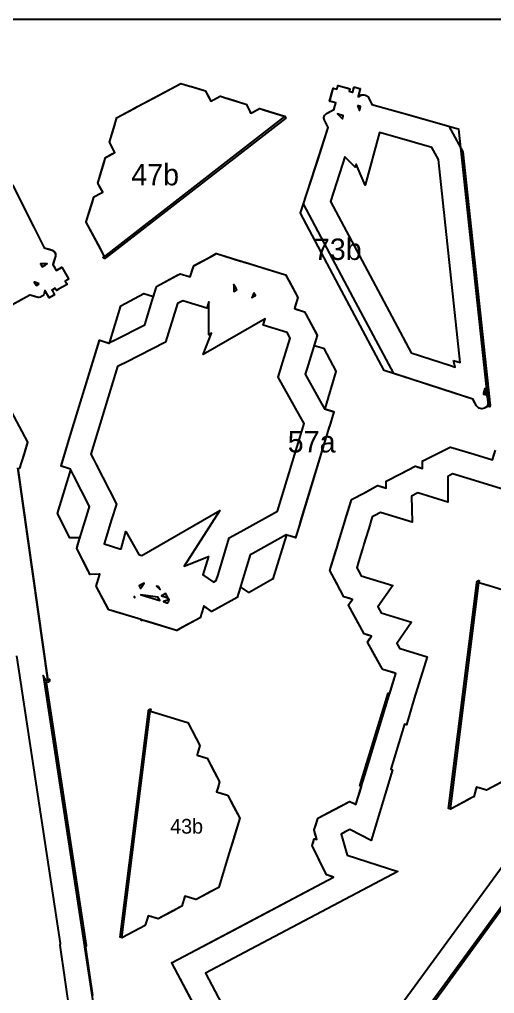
# Model space of a CAD drawing. Header units: millimetres. Extents: x 0 to 500, y 0 to 700.
# Drawn here: x 208.3 to 341.4, y 427.4 to 700 of the extents above; entities that cross this region are included whole.
import ezdxf
from ezdxf.enums import TextEntityAlignment as Align

# ---------------------------------------------------------------- set-up
doc = ezdxf.new("R2010")
doc.units = ezdxf.units.MM
for name, color, linetype in [('CORTE', 1, 'Continuous'), ('GRABADO', 5, 'Continuous'), ('HOJA', 8, 'Continuous')]:
    doc.layers.add(name, color=color, linetype=linetype)

msp = doc.modelspace()

# ---------------------------------------------------------------- linework, layer by layer
at = {"layer": 'CORTE'}
for points in [[(232.21, 633.71), (232.18, 633.62), (230.98, 635.89), (227.03, 643.29), (227.03, 643.3), (227.03, 643.31), (227.03, 643.31), (227.02, 643.32), (227.02, 643.33), (227.03, 643.34), (227.03, 643.35), (228.64, 648.63), (229.14, 650.28), (229.14, 650.29), (229.15, 650.3), (229.15, 650.3), (229.16, 650.31), (229.17, 650.32), (229.17, 650.32), (229.18, 650.33), (231.09, 651.35), (231.63, 651.63), (230.75, 653.28), (230.27, 654.18), (230.27, 654.18), (230.26, 654.19), (230.26, 654.2), (230.26, 654.21), (230.26, 654.23), (230.26, 654.23), (230.26, 654.23), (231.69, 658.91), (232.44, 661.37), (232.44, 661.37), (232.44, 661.38), (232.45, 661.39), (232.45, 661.39), (232.46, 661.4), (232.46, 661.4), (232.47, 661.41), (234.21, 662.34), (235.06, 662.79), (234.21, 664.39), (233.54, 665.64), (233.54, 665.65), (233.53, 665.66), (233.53, 665.66), (233.53, 665.68), (233.53, 665.69), (233.53, 665.69), (233.53, 665.7), (234.72, 669.6), (235.62, 672.54), (235.62, 672.55), (235.63, 672.56), (235.63, 672.56), (235.64, 672.57), (235.65, 672.58), (235.65, 672.58), (240.41, 675.12), (240.46, 675.14), (241.18, 675.53), (241.23, 675.55), (245.82, 678), (253.49, 682.09), (253.5, 682.09), (253.5, 682.09), (253.51, 682.09), (253.52, 682.1), (253.53, 682.1), (253.53, 682.1), (253.54, 682.09), (256.07, 681.32), (256.49, 681.2), (260.39, 680.01), (260.39, 680.01), (260.4, 680), (260.41, 680), (260.42, 679.99), (260.42, 679.98), (260.43, 679.98), (260.43, 679.97), (261.45, 678.06), (261.95, 677.12), (262.42, 677.37), (262.67, 677.5), (264.53, 678.5), (264.54, 678.5), (264.55, 678.5), (264.56, 678.5), (264.56, 678.51), (264.57, 678.51), (264.58, 678.5), (264.59, 678.5), (264.59, 678.5), (266.34, 677.97), (266.38, 677.96), (266.74, 677.85), (271.73, 676.33), (271.73, 676.33), (271.74, 676.32), (271.75, 676.32), (271.75, 676.32), (271.76, 676.31), (271.76, 676.3), (271.76, 676.3), (271.77, 676.29), (272.88, 674.21), (273.13, 673.74), (273.57, 673.98), (275.58, 675.05), (275.58, 675.05), (275.59, 675.06), (275.6, 675.06), (275.6, 675.06), (275.61, 675.06), (275.62, 675.06), (275.63, 675.06), (275.63, 675.06), (276.97, 674.65), (276.99, 674.64), (282.5, 672.96), (282.57, 672.94), (282.57, 672.94), (282.58, 672.94), (282.59, 672.93), (282.59, 672.93), (282.6, 672.92), (282.6, 672.92), (282.61, 672.91), (282.61, 672.9), (282.62, 672.89), (282.62, 672.88), (282.62, 672.88), (282.62, 672.87), (282.62, 672.86), (282.62, 672.86), (282.62, 672.85), (282.61, 672.84), (282.61, 672.84), (282.61, 672.83), (282.6, 672.82), (282.6, 672.82), (282.59, 672.81), (232.23, 633.72), (232.23, 633.71), (232.22, 633.71), (232.21, 633.71)], [(339.56, 591.83), (339.56, 591.82), (339.56, 591.8), (339.56, 591.8), (339.56, 591.79), (339.56, 591.78), (339.56, 591.77), (339.56, 591.77), (339.55, 591.76), (339.55, 591.75), (339.55, 591.75), (339.54, 591.74), (339.53, 591.74), (339.53, 591.73), (339.52, 591.73), (338.66, 591.27), (338.56, 591.21), (338.55, 591.21), (338.54, 591.21), (337.82, 591.04), (337.73, 591.02), (337.72, 591.02), (337.72, 591.02), (337.7, 591.02), (337.7, 591.02), (337.69, 591.02), (336.98, 591.24), (336.89, 591.26), (336.89, 591.26), (336.88, 591.27), (336.88, 591.27), (336.87, 591.28), (336.86, 591.28), (336.36, 591.82), (336.3, 591.89), (336.29, 591.89), (336.29, 591.9), (336.29, 591.91), (335.41, 593.55), (335.32, 593.72), (325.88, 596.78), (310.49, 601.76), (310.49, 601.76), (310.48, 601.77), (310.47, 601.78), (310.46, 601.79), (310.45, 601.79), (310.45, 601.8), (297.78, 625.58), (287.01, 645.79), (287.01, 645.8), (287, 645.81), (287, 645.81), (287, 645.82), (287, 645.84), (287, 645.85), (291.85, 660.66), (294.81, 669.73), (293.9, 671.45), (293.72, 671.78), (293.72, 671.79), (293.72, 671.8), (293.58, 672.39), (293.56, 672.47), (293.56, 672.48), (293.56, 672.49), (293.56, 672.5), (293.58, 672.57), (293.76, 673.15), (293.76, 673.16), (293.77, 673.17), (293.77, 673.17), (293.78, 673.18), (293.78, 673.18), (293.84, 673.23), (294.28, 673.65), (294.29, 673.66), (296.22, 674.69), (296.43, 674.8), (296.47, 674.95), (296.92, 676.65), (295.42, 677.05), (295.25, 677.09), (295.25, 677.1), (295.25, 677.1), (295.24, 677.1), (295.23, 677.11), (295.22, 677.11), (295.22, 677.12), (295.21, 677.13), (295.21, 677.14), (295.2, 677.15), (295.2, 677.16), (295.2, 677.17), (295.2, 677.18), (295.2, 677.18), (296.05, 680.31), (296.14, 680.65), (296.15, 680.71), (296.15, 680.71), (296.16, 680.72), (296.16, 680.72), (296.16, 680.73), (296.17, 680.74), (296.18, 680.75), (296.19, 680.76), (296.21, 680.76), (296.22, 680.76), (296.23, 680.76), (296.24, 680.76), (296.24, 680.76), (296.3, 680.74), (296.41, 680.72), (297.25, 680.49), (297.46, 681.27), (297.48, 681.37), (297.5, 681.44), (297.51, 681.44), (297.51, 681.45), (297.51, 681.45), (297.51, 681.46), (297.52, 681.47), (297.53, 681.47), (297.54, 681.48), (297.55, 681.48), (297.55, 681.49), (297.56, 681.49), (297.58, 681.49), (297.59, 681.49), (297.59, 681.49), (300.52, 680.7), (300.8, 680.62), (300.81, 680.62), (300.82, 680.62), (300.82, 680.61), (300.83, 680.61), (300.84, 680.6), (300.84, 680.59), (300.85, 680.58), (300.85, 680.57), (300.85, 680.56), (300.85, 680.55), (300.85, 680.54), (300.85, 680.54), (300.68, 679.9), (301.61, 679.65), (301.64, 679.64), (301.66, 679.71), (302.01, 681.02), (302.01, 681.03), (302.02, 681.04), (302.02, 681.05), (302.03, 681.05), (302.04, 681.06), (302.04, 681.06), (302.05, 681.07), (302.06, 681.07), (302.08, 681.08), (302.09, 681.08), (302.09, 681.07), (302.1, 681.07), (302.25, 681.03), (303.68, 680.65), (303.68, 680.65), (303.69, 680.64), (303.7, 680.64), (303.71, 680.63), (303.72, 680.62), (303.72, 680.61), (303.73, 680.61), (303.73, 680.6), (303.73, 680.59), (303.73, 680.57), (303.73, 680.56), (303.15, 678.43), (303.14, 678.37), (304.07, 678.87), (304.19, 678.94), (304.2, 678.94), (304.21, 678.94), (304.22, 678.94), (304.23, 678.94), (304.73, 678.94), (304.79, 678.93), (304.8, 678.93), (304.8, 678.93), (304.81, 678.93), (305.29, 678.79), (305.35, 678.77), (305.35, 678.77), (305.36, 678.76), (305.36, 678.76), (305.78, 678.49), (305.83, 678.46), (305.84, 678.45), (305.85, 678.45), (305.85, 678.44), (305.86, 678.43), (305.86, 678.43), (306.91, 676.45), (307.02, 676.24), (316.41, 673.59), (331.21, 669.4), (331.21, 669.4), (331.22, 669.4), (331.22, 669.39), (331.23, 669.39), (331.23, 669.39), (331.24, 669.38), (331.25, 669.37), (331.25, 669.37), (331.25, 669.36), (331.25, 669.35), (331.26, 669.35), (331.26, 669.34), (339.62, 592.04), (339.4, 592.1), (339.55, 591.83), (339.56, 591.83)], [(329.91, 604.52), (331.78, 604.01), (325.64, 660.85), (323.85, 664.21), (313.49, 667.14), (309.14, 668.37), (305.17, 653.64), (302.58, 659.5), (302.35, 658.64), (299.49, 661.52), (298.82, 659.47), (295.42, 649.06), (308, 625.44), (317.99, 606.69), (329.06, 603.11), (330.31, 602.7), (329.91, 604.52)], [(258.94, 532.55), (258.94, 532.54), (258.93, 532.53), (258.93, 532.53), (258.93, 532.52), (258.92, 532.51), (258.91, 532.51), (258.91, 532.51), (254.01, 529.89), (252.35, 529.01), (252.34, 529.01), (252.34, 529.01), (252.33, 529), (252.32, 529), (252.32, 529), (252.31, 529), (252.3, 529), (252.29, 529.01), (245.14, 531.19), (242.75, 531.91), (242.67, 531.87), (242.57, 531.81), (242.57, 531.81), (242.56, 531.81), (242.55, 531.8), (242.55, 531.8), (242.54, 531.8), (242.53, 531.8), (242.52, 531.8), (242.52, 531.81), (242.51, 531.81), (242.5, 531.81), (242.5, 531.81), (242.49, 531.82), (242.49, 531.82), (242.48, 531.83), (242.48, 531.84), (242.47, 531.84), (242.38, 532), (242.36, 532.03), (235.63, 534.09), (233.34, 534.78), (233.33, 534.78), (233.33, 534.79), (233.32, 534.79), (233.31, 534.8), (233.31, 534.8), (233.3, 534.81), (233.3, 534.81), (233.3, 534.82), (232.41, 536.47), (229.8, 541.38), (229.8, 541.38), (229.8, 541.39), (229.79, 541.39), (229.79, 541.4), (229.79, 541.42), (229.79, 541.43), (229.8, 541.43), (230.06, 542.29), (230.8, 544.74), (230.52, 544.73), (228.12, 544.67), (228.11, 544.67), (228.11, 544.68), (228.1, 544.68), (228.09, 544.68), (228.08, 544.68), (228.08, 544.69), (228.07, 544.69), (228.07, 544.7), (228.06, 544.7), (228.05, 544.71), (227.53, 545.72), (224.35, 551.89), (224.35, 551.9), (224.35, 551.91), (224.34, 551.92), (224.34, 551.93), (224.35, 551.94), (224.48, 552.37), (225.25, 554.91), (222.48, 554.89), (222.47, 554.89), (222.47, 554.89), (222.46, 554.89), (222.45, 554.89), (222.44, 554.9), (222.44, 554.9), (222.43, 554.91), (222.43, 554.91), (222.42, 554.91), (222.42, 554.92), (222.41, 554.93), (222.41, 554.94), (219.01, 561.72), (219, 561.73), (219, 561.74), (219, 561.75), (219, 561.76), (219, 561.77), (222.71, 573.92), (222.58, 574.18), (222.02, 574.35), (220.05, 574.95), (220.04, 574.95), (220.03, 574.95), (220.03, 574.96), (220.02, 574.96), (220.02, 574.97), (220.01, 574.97), (220.01, 574.98), (220, 574.98), (220, 574.99), (220, 575), (219.99, 575.01), (219.99, 575.02), (220, 575.03), (222.47, 583.15), (230.7, 610.17), (230.7, 610.17), (230.71, 610.18), (230.71, 610.19), (230.72, 610.19), (230.72, 610.2), (230.73, 610.2), (230.73, 610.21), (230.74, 610.21), (230.75, 610.21), (230.75, 610.22), (230.76, 610.22), (230.77, 610.22), (230.77, 610.22), (230.78, 610.22), (230.79, 610.22), (230.8, 610.22), (233.35, 609.44), (233.52, 609.39), (236.7, 619.85), (236.71, 619.86), (236.71, 619.86), (236.71, 619.87), (236.71, 619.87), (236.72, 619.88), (236.73, 619.89), (236.74, 619.89), (243.13, 623.3), (243.14, 623.3), (243.14, 623.3), (243.15, 623.31), (243.16, 623.31), (243.17, 623.31), (243.18, 623.31), (243.19, 623.31), (243.19, 623.31), (245.85, 622.5), (246.57, 624.86), (246.69, 625.26), (246.69, 625.26), (246.7, 625.27), (246.7, 625.28), (246.71, 625.29), (246.72, 625.3), (246.72, 625.3), (246.73, 625.3), (252.38, 628.32), (253.31, 628.81), (253.31, 628.81), (253.32, 628.81), (253.33, 628.82), (253.34, 628.82), (253.34, 628.82), (253.35, 628.82), (253.36, 628.82), (255.83, 628.06), (256.17, 627.96), (256.87, 630.25), (257.11, 631.05), (257.11, 631.06), (257.11, 631.07), (257.12, 631.07), (257.13, 631.08), (257.14, 631.09), (257.14, 631.09), (257.14, 631.1), (261.86, 633.61), (263.45, 634.46), (263.46, 634.46), (263.47, 634.47), (263.48, 634.47), (263.5, 634.47), (263.51, 634.47), (263.51, 634.46), (270.27, 632.4), (270.34, 632.38), (271.36, 632.07), (271.44, 632.05), (277.96, 630.06), (282.84, 628.57), (282.85, 628.57), (282.86, 628.57), (282.86, 628.56), (282.87, 628.56), (282.88, 628.55), (282.88, 628.55), (282.89, 628.54), (283.62, 627.17), (283.74, 626.94), (286.25, 622.23), (286.25, 622.22), (286.26, 622.21), (286.26, 622.2), (286.26, 622.19), (286.26, 622.18), (286.26, 622.18), (286.26, 622.17), (285.43, 619.45), (285.31, 619.08), (285.48, 619.03), (285.59, 618.99), (288.11, 618.22), (288.12, 618.22), (288.13, 618.22), (288.13, 618.21), (288.14, 618.21), (288.15, 618.2), (288.15, 618.2), (288.16, 618.19), (288.16, 618.19), (288.51, 617.53), (288.52, 617.51), (288.59, 617.38), (291.67, 611.61), (291.67, 611.6), (291.67, 611.59), (291.67, 611.58), (291.67, 611.58), (291.68, 611.57), (291.67, 611.56), (291.67, 611.56), (291.67, 611.55), (290.83, 608.79), (293.49, 607.98), (293.49, 607.98), (293.5, 607.97), (293.51, 607.97), (293.51, 607.97), (293.52, 607.96), (293.52, 607.95), (293.53, 607.95), (293.53, 607.94), (293.53, 607.94), (296.94, 601.55), (296.94, 601.55), (296.94, 601.54), (296.94, 601.53), (296.95, 601.52), (296.95, 601.52), (296.95, 601.51), (296.95, 601.5), (296.95, 601.5), (296.95, 601.49), (296.94, 601.49), (296.94, 601.48), (296.94, 601.48), (296.94, 601.47), (293.82, 591.01), (295.73, 590.43), (296.31, 590.25), (296.31, 590.25), (296.32, 590.25), (296.33, 590.24), (296.33, 590.24), (296.34, 590.23), (296.34, 590.23), (296.35, 590.22), (296.35, 590.22), (296.35, 590.21), (296.36, 590.2), (296.36, 590.19), (296.36, 590.19), (296.36, 590.18), (296.36, 590.17), (296.36, 590.17), (296.36, 590.16), (295.12, 586.1), (295.08, 585.97), (287.1, 559.78), (286.71, 558.51), (285.65, 555.03), (285.65, 555.02), (285.65, 555.02), (285.64, 555.01), (285.64, 555), (285.63, 555), (285.63, 555), (285.62, 554.99), (285.62, 554.99), (285.61, 554.98), (285.6, 554.98), (285.59, 554.98), (285.59, 554.98), (285.58, 554.98), (285.57, 554.98), (285.56, 554.98), (285.56, 554.98), (285.18, 555.1), (285.18, 555.1), (283.21, 555.7), (283.07, 555.74), (279.24, 543.41), (279.24, 543.4), (279.24, 543.4), (279.24, 543.39), (279.23, 543.39), (279.23, 543.38), (279.22, 543.37), (279.22, 543.37), (279.21, 543.37), (272.61, 539.64), (272.6, 539.63), (272.59, 539.63), (272.59, 539.63), (272.58, 539.63), (272.57, 539.62), (272.56, 539.62), (272.55, 539.62), (272.55, 539.63), (272.54, 539.63), (272.53, 539.63), (272.53, 539.63), (272.52, 539.64), (270.23, 541.2), (269.33, 538.24), (269.33, 538.23), (269.32, 538.22), (269.32, 538.22), (269.32, 538.21), (269.31, 538.21), (269.31, 538.2), (269.3, 538.2), (269.29, 538.19), (263.21, 534.85), (262.22, 534.3), (262.22, 534.3), (262.21, 534.3), (262.2, 534.29), (262.19, 534.29), (262.19, 534.29), (262.18, 534.29), (262.17, 534.29), (262.16, 534.3), (262.16, 534.3), (262.15, 534.3), (262.14, 534.31), (260.19, 535.69), (259.95, 535.85), (259.84, 535.48), (258.94, 532.55), (258.94, 532.55)], [(214.63, 630.85), (214.68, 630.76), (215.35, 631.15), (215.47, 631.22), (216.11, 631.58), (214.25, 631.59), (214.2, 631.59), (214.63, 630.85)], [(213.85, 625.98), (212.6, 626.46), (212.47, 626.51), (212.98, 625.63), (213.05, 625.52), (213.85, 625.98)], [(262.64, 542.52), (263.45, 542.97), (263.94, 544.57), (267.09, 554.91), (270.29, 556.69), (280.58, 562.4), (288.05, 586.92), (286.93, 588.92), (280.8, 599.89), (282.12, 604.21), (284.14, 610.85), (283.33, 612.36), (276.58, 614.42), (277.12, 616.19), (259.79, 606.22), (262.09, 612.2), (261.33, 611.75), (261.35, 620.97), (260.82, 619.22), (254.07, 621.28), (252.55, 620.47), (252.19, 619.3), (249.26, 609.68), (238.12, 604.03), (236.74, 603.33), (236.54, 603.23), (235.79, 602.85), (228.97, 580.46), (228.32, 578.33), (228.94, 577.1), (229.67, 575.67), (235.45, 564.36), (234.14, 560.06), (232.05, 553.2), (236.4, 551.87), (236.81, 551.88), (238.09, 556.66), (241.79, 550.23), (242.58, 549.99), (264.41, 562.56), (254.48, 546.96), (261.24, 549.68), (259.69, 544.61), (262.64, 542.52)], [(242.64, 541.39), (243.21, 542.27), (242.36, 541.79), (241.84, 541.48), (242.25, 540.77), (242.64, 541.39)], [(247.22, 541.26), (246.67, 541.42), (247.69, 540.44), (247.22, 541.26)], [(240.61, 538.25), (240.47, 538.5), (240.41, 538.27), (240.51, 538.24), (240.64, 538.2), (240.61, 538.25)], [(246.94, 538.33), (242.31, 538.99), (243.64, 538.59), (247.62, 537.37), (247.38, 537.8), (247.09, 538.3), (246.94, 538.33)], [(249.48, 538.88), (249.23, 539.31), (248.45, 538.86), (248.14, 538.68), (249.32, 538.27), (249.95, 538.06), (249.48, 538.88)], [(249.74, 537.5), (248.65, 537.06), (248.85, 537), (249.59, 536.77), (249.68, 536.77), (249.85, 536.77), (249.87, 536.78), (249.93, 536.81), (249.97, 536.87), (250.06, 537.03), (250.15, 537.31), (250.27, 537.71), (249.74, 537.5)], [(244.97, 506.39), (244.94, 506.45), (245.04, 506.42), (245.04, 506.42), (245.05, 506.41), (248.39, 505.4), (255.42, 503.26), (255.42, 503.25), (255.43, 503.25), (255.43, 503.25), (255.44, 503.24), (255.45, 503.24), (255.46, 503.23), (255.46, 503.22), (257.73, 498.96), (258.87, 496.82), (258.87, 496.82), (258.87, 496.81), (258.88, 496.8), (258.88, 496.79), (258.88, 496.78), (258.87, 496.77), (258.87, 496.77), (258.32, 494.95), (258.06, 494.11), (259.62, 493.64), (260.82, 493.27), (260.83, 493.27), (260.84, 493.26), (260.85, 493.26), (260.86, 493.25), (260.86, 493.24), (260.87, 493.24), (260.87, 493.23), (262.88, 489.46), (264.38, 486.65), (264.38, 486.65), (264.38, 486.64), (264.38, 486.63), (264.38, 486.62), (264.38, 486.62), (264.38, 486.61), (264.38, 486.6), (263.88, 484.95), (263.53, 483.79), (265.03, 483.33), (266.62, 482.85), (266.62, 482.85), (266.63, 482.84), (266.64, 482.84), (266.65, 482.83), (266.66, 482.82), (266.66, 482.82), (266.66, 482.82), (268.34, 479.67), (270.03, 476.5), (270.03, 476.5), (270.03, 476.49), (270.03, 476.48), (270.03, 476.46), (270.03, 476.45), (270.03, 476.45), (268.66, 471.94), (268.64, 471.89), (268.43, 471.21), (268.42, 471.16), (267.09, 466.8), (264.14, 457.12), (264.14, 457.11), (264.13, 457.1), (264.13, 457.1), (264.13, 457.09), (264.12, 457.08), (264.11, 457.08), (264.11, 457.07), (261.39, 455.63), (260.94, 455.39), (257.79, 453.71), (257.79, 453.71), (257.78, 453.7), (257.77, 453.7), (257.76, 453.7), (257.75, 453.7), (257.74, 453.7), (257.74, 453.7), (255.92, 454.26), (254.64, 454.65), (254.45, 454), (254.35, 453.67), (253.79, 451.84), (253.79, 451.84), (253.78, 451.83), (253.78, 451.82), (253.78, 451.82), (253.77, 451.81), (253.76, 451.8), (253.76, 451.8), (253.76, 451.8), (251.76, 450.73), (251.71, 450.71), (251.3, 450.49), (247.17, 448.29), (247.17, 448.29), (247.16, 448.29), (247.15, 448.29), (247.15, 448.28), (247.14, 448.28), (247.13, 448.28), (247.13, 448.29), (247.12, 448.29), (245.09, 448.9), (244.36, 449.13), (244.14, 448.43), (243.55, 446.47), (243.54, 446.47), (243.54, 446.46), (243.54, 446.45), (243.53, 446.45), (243.53, 446.44), (243.52, 446.44), (243.51, 446.43), (243.51, 446.43), (241.78, 445.51), (241.77, 445.5), (237.2, 443.07), (237.11, 443.02), (237.11, 443.02), (237.1, 443.01), (237.09, 443.01), (237.09, 443.01), (237.08, 443.01), (237.07, 443.01), (237.06, 443.01), (237.05, 443.02), (237.05, 443.02), (237.04, 443.02), (237.03, 443.03), (237.03, 443.03), (237.02, 443.03), (237.02, 443.04), (237.01, 443.05), (237.01, 443.05), (237.01, 443.06), (237.01, 443.07), (237, 443.08), (237, 443.08), (237, 443.09), (237, 443.09), (244.95, 506.36), (244.96, 506.37), (244.96, 506.37), (244.96, 506.38), (244.97, 506.39), (244.97, 506.39)]]:
    msp.add_lwpolyline(points, close=True, dxfattribs=at)
for points in [[(206.32, 653.71), (211.86, 642.78), (215.24, 636.11), (216.69, 635.67), (217.47, 635.43), (217.93, 635.15), (218.07, 635.05), (218.16, 634.9), (218.41, 634.42), (218.41, 634.24), (218.39, 633.71), (217.84, 631.89), (217.68, 631.39), (217.87, 631.06), (218.64, 629.73), (219.82, 630.41), (220.2, 630.63), (221.66, 628.09), (222.03, 627.45), (222.09, 627.34), (221.98, 627.27), (221.78, 627.16), (221.13, 626.78), (221.48, 626.17), (221.58, 625.99), (221.65, 625.87), (219.25, 624.49), (218.65, 624.14), (218.31, 624.72), (218.28, 624.77), (217.54, 624.34), (217.42, 624.28), (217.53, 624.08), (218.17, 622.97), (217.83, 622.78), (216.63, 622.09), (215.62, 623.84), (215.46, 624.11), (215.21, 623.27), (215.11, 622.95), (214.79, 622.64), (214.69, 622.54), (214.3, 622.33), (214.18, 622.27), (213.74, 622.18), (213.6, 622.14), (211.73, 622.72), (211.21, 622.87), (204.54, 619.14)], [(204.28, 593.44), (210.55, 581.67), (210.55, 581.67), (210.56, 581.66), (210.56, 581.65), (210.56, 581.64), (210.56, 581.64), (210.56, 581.63), (210.56, 581.62), (209.85, 579.31), (209.59, 578.43), (208.64, 575.33), (208.5, 574.89), (208.35, 574.42), (208.35, 574.42), (208.34, 574.39), (208.33, 574.35), (208.32, 574.35), (208.32, 574.34), (208.31, 574.33)], [(262.71, 413.82), (251.01, 435.94), (251.01, 435.95), (251, 435.95), (251, 435.96), (251, 435.97), (251, 435.97), (251, 435.98), (251, 435.99), (251.01, 436), (251.01, 436), (251.01, 436.01), (251.01, 436.02), (251.02, 436.02), (251.02, 436.03), (251.03, 436.03), (251.03, 436.04), (251.04, 436.04), (272.08, 447.16), (296.28, 459.96), (295.49, 460.21), (294.37, 460.57), (294.36, 460.57), (294.36, 460.57), (294.35, 460.58), (294.34, 460.58), (294.34, 460.59), (294.33, 460.59), (294.33, 460.6), (294.33, 460.6), (292.07, 465.2), (290.32, 468.78), (290.31, 468.79), (290.31, 468.79), (290.31, 468.8), (290.31, 468.81), (290.31, 468.81), (290.31, 468.82), (290.31, 468.83), (290.31, 468.83), (290.64, 469.86), (290.89, 470.66), (290.9, 470.67), (290.9, 470.68), (290.9, 470.68), (290.91, 470.69), (290.91, 470.69), (290.92, 470.7), (290.93, 470.7), (290.93, 470.71), (290.94, 470.71), (290.94, 470.71), (290.95, 470.71), (290.96, 470.71), (290.97, 470.71), (290.98, 470.71), (290.98, 470.71), (290.99, 470.71), (291.31, 470.61), (291.59, 470.52), (291.21, 471.92), (290.88, 473.12), (290.88, 473.12), (290.87, 473.13), (290.87, 473.14), (290.87, 473.14), (290.88, 473.15), (290.88, 473.15), (291.31, 474.58), (291.87, 476.41), (291.87, 476.42), (291.87, 476.42), (291.88, 476.43), (291.88, 476.43), (291.89, 476.44), (291.89, 476.45), (291.9, 476.45), (291.9, 476.45), (296.9, 479.09), (300.78, 481.15), (300.79, 481.15), (300.8, 481.15), (300.8, 481.15), (300.81, 481.16), (300.82, 481.16), (300.82, 481.16), (300.83, 481.15), (300.84, 481.15), (300.85, 481.15), (300.85, 481.15), (302.03, 480.53), (302.56, 480.26), (303.87, 484.56), (303.97, 484.91), (305.06, 488.48), (312.17, 511.82), (313.75, 516.99), (312.56, 517.36), (310.07, 518.11), (310.07, 518.12), (310.06, 518.12), (310.06, 518.12), (310.05, 518.13), (310.05, 518.13), (310.04, 518.14), (310.04, 518.14), (310.03, 518.15), (307.98, 521.78), (305.78, 525.68), (305.78, 525.68), (305.78, 525.69), (305.77, 525.7), (305.77, 525.71), (305.77, 525.71), (305.77, 525.72), (305.77, 525.73), (305.78, 525.73), (305.78, 525.74), (305.78, 525.75), (305.78, 525.75), (306.36, 526.6), (306.92, 527.41), (305.92, 527.72), (304.89, 528.03), (304.89, 528.03), (304.88, 528.04), (304.87, 528.05), (304.86, 528.05), (304.86, 528.06), (304.86, 528.06), (304.85, 528.06), (302.73, 531.93), (300.45, 536.07), (300.45, 536.07), (300.44, 536.08), (300.44, 536.09), (300.44, 536.1), (300.44, 536.1), (300.44, 536.11), (300.44, 536.12), (300.44, 536.13), (300.45, 536.13), (300.45, 536.14), (300.45, 536.15), (301.01, 536.94), (301.55, 537.7), (300.38, 538.06), (299.2, 538.42), (299.19, 538.42), (299.19, 538.42), (299.18, 538.43), (299.17, 538.44), (299.17, 538.44), (299.16, 538.45), (299.16, 538.45), (297.28, 541.98), (295.26, 545.77), (295.26, 545.77), (295.26, 545.78), (295.26, 545.79), (295.25, 545.79), (295.25, 545.8), (295.25, 545.81), (295.26, 545.82), (295.26, 545.82), (296.83, 550.97), (297.01, 551.59), (297.16, 552.06), (297.58, 553.43), (299.59, 560.02), (299.73, 560.5), (301.28, 565.59), (301.28, 565.6), (301.29, 565.6), (301.29, 565.61), (301.3, 565.62), (301.3, 565.62), (301.31, 565.63), (301.31, 565.63), (301.32, 565.63), (305.1, 567.65), (308.63, 569.53), (308.63, 569.53), (308.65, 569.54), (308.66, 569.54), (308.67, 569.54), (308.68, 569.54), (309.95, 569.15), (311.04, 568.82), (311.01, 569.68), (310.99, 570.73), (310.99, 570.73), (310.99, 570.74), (310.99, 570.75), (311, 570.75), (311, 570.76), (311, 570.76), (311.01, 570.77), (311.01, 570.78), (311.02, 570.78), (311.03, 570.79), (315.23, 572.96), (319.15, 574.98), (319.16, 574.98), (319.17, 574.98), (319.18, 574.99), (319.19, 574.99), (319.2, 574.98), (319.2, 574.98), (320.3, 574.65), (321.23, 574.37), (321.22, 575.28), (321.21, 576.38), (321.21, 576.38), (321.21, 576.39), (321.22, 576.4), (321.22, 576.4), (321.22, 576.41), (321.23, 576.42), (321.23, 576.42), (321.24, 576.43), (321.24, 576.44), (321.25, 576.44), (325.25, 578.45), (328.98, 580.32), (328.99, 580.33), (329.01, 580.33), (329.02, 580.33), (329.03, 580.33), (329.04, 580.32), (334.74, 578.59), (340.79, 576.74), (341.18, 578.02), (341.62, 579.46)], [(207.84, 574.43), (216.27, 515.04), (215.84, 514.9), (215.84, 514.9), (215.83, 514.9), (215.83, 514.9), (215.82, 514.9), (215.81, 514.9), (215.8, 514.9), (215.8, 514.9), (215.79, 514.91), (215.78, 514.91), (215.77, 514.91), (215.77, 514.92), (215.76, 514.92), (215.76, 514.93), (215.75, 514.93), (215.75, 514.94), (215.52, 515.37), (214.97, 516.4), (231.12, 410.42)], [(345.45, 568), (333.6, 571.62), (329.63, 572.81), (328.25, 572.12), (328.31, 564.89), (319.86, 567.47), (318.09, 566.56), (318.26, 559.3), (309.39, 562), (307.86, 561.19), (307.14, 560.8), (306.65, 559.2), (306.53, 558.79), (304.81, 553.16), (304.45, 551.99), (304.33, 551.58), (303.3, 548.2), (302.79, 546.52), (303.16, 545.84), (304, 544.28), (312.86, 541.57), (308.67, 535.65), (309.64, 533.9), (318.08, 531.33), (314, 525.36), (314.78, 524), (314.98, 523.94), (322.49, 521.65), (318.91, 509.92), (316.68, 502.59), (316.2, 502.74), (312.36, 490.14), (312.84, 490), (310.77, 483.21), (306.8, 470.17), (300.85, 473.26), (299.58, 472.59), (298.45, 471.99), (300.07, 466.1), (314.3, 461.57), (271.55, 438.97), (260.44, 433.09), (266.78, 421.08)], [(343.42, 486.55), (339.17, 484.29), (339.17, 484.29), (339.16, 484.29), (339.15, 484.29), (339.15, 484.28), (339.14, 484.28), (339.13, 484.28), (339.13, 484.29), (339.12, 484.29), (337.04, 484.92), (336.36, 485.13), (336.16, 484.48), (335.55, 482.47), (335.54, 482.47), (335.54, 482.46), (335.54, 482.45), (335.53, 482.45), (335.53, 482.44), (335.52, 482.44), (335.51, 482.43), (335.51, 482.43), (333.9, 481.57), (333.89, 481.57), (329.19, 479.06), (329.11, 479.02), (329.11, 479.02), (329.1, 479.01), (329.09, 479.01), (329.09, 479.01), (329.08, 479.01), (329.07, 479.01), (329.06, 479.01), (329.05, 479.02), (329.05, 479.02), (329.04, 479.02), (329.03, 479.03), (329.03, 479.03), (329.02, 479.03), (329.02, 479.04), (329.01, 479.05), (329.01, 479.05), (329.01, 479.06), (329.01, 479.07), (329, 479.08), (329, 479.08), (329, 479.09), (329, 479.09), (336.96, 542.35), (336.96, 542.36), (336.96, 542.37), (336.96, 542.37), (336.97, 542.38), (336.97, 542.38), (336.97, 542.38), (336.94, 542.45), (340.14, 541.47), (347.42, 539.26)], [(176.16, 426.23), (210.19, 415.74), (212.54, 423.36), (222.09, 420.41), (223.07, 420.12), (222.88, 421.34), (222.48, 421.47), (219.7, 440.92), (219.83, 441.35), (207.56, 521.9)], [(309, 415.72), (358.23, 483.09)], [(354.07, 466.37), (290.24, 379.03)]]:
    msp.add_lwpolyline(points, dxfattribs=at)
at = {"layer": 'GRABADO'}
for points in [[(227.03, 643.29), (227.03, 643.3), (227.03, 643.31), (227.03, 643.31), (227.02, 643.32), (227.02, 643.33), (227.03, 643.34), (227.03, 643.35), (228.69, 648.79), (229.14, 650.28), (229.14, 650.29), (229.15, 650.3), (229.15, 650.3), (229.16, 650.31), (229.17, 650.32), (229.17, 650.32), (229.18, 650.33), (231.15, 651.38), (231.63, 651.63), (230.72, 653.33), (230.27, 654.18), (230.27, 654.18), (230.26, 654.19), (230.26, 654.2), (230.26, 654.21), (230.26, 654.23), (230.26, 654.23), (230.26, 654.23), (231.73, 659.06), (232.44, 661.37), (232.44, 661.37), (232.44, 661.38), (232.45, 661.39), (232.45, 661.39), (232.46, 661.4), (232.46, 661.4), (232.47, 661.41), (234.27, 662.37), (235.06, 662.79), (234.18, 664.44), (233.54, 665.64), (233.54, 665.65), (233.53, 665.66), (233.53, 665.66), (233.53, 665.68), (233.53, 665.69), (233.53, 665.69), (233.53, 665.7), (234.76, 669.72), (235.62, 672.54), (235.62, 672.55), (235.63, 672.56), (235.63, 672.56), (235.64, 672.57), (235.65, 672.58), (235.65, 672.58), (240.56, 675.19), (240.61, 675.22), (241.35, 675.62), (241.41, 675.65), (246.14, 678.17), (253.49, 682.09), (253.5, 682.09), (253.5, 682.09), (253.51, 682.09), (253.52, 682.1), (253.53, 682.1), (253.53, 682.1), (253.54, 682.09), (255.96, 681.36), (256.37, 681.23), (260.39, 680.01), (260.39, 680.01), (260.4, 680), (260.41, 680), (260.42, 679.99), (260.42, 679.98), (260.43, 679.98), (260.43, 679.97), (261.48, 678), (261.95, 677.12), (262.39, 677.35), (262.62, 677.48), (264.53, 678.5), (264.54, 678.5), (264.55, 678.5), (264.56, 678.5), (264.56, 678.51), (264.57, 678.51), (264.58, 678.5), (264.59, 678.5), (264.59, 678.5), (266.24, 678), (266.28, 677.99), (266.62, 677.89), (271.73, 676.33), (271.73, 676.33), (271.74, 676.32), (271.75, 676.32), (271.75, 676.32), (271.76, 676.31), (271.76, 676.3), (271.76, 676.3), (271.77, 676.29), (272.91, 674.16), (273.13, 673.74), (273.52, 673.95), (275.58, 675.05), (275.58, 675.05), (275.59, 675.06), (275.6, 675.06), (275.6, 675.06), (275.61, 675.06), (275.62, 675.06), (275.63, 675.06), (275.63, 675.06), (276.84, 674.69), (276.85, 674.68), (282.51, 672.96), (282.57, 672.94), (282.57, 672.94), (282.57, 672.94), (282.58, 672.94), (282.58, 672.94), (282.59, 672.94), (282.59, 672.93), (282.59, 672.93), (282.59, 672.93), (282.6, 672.93), (282.6, 672.92), (282.6, 672.92), (282.6, 672.92), (282.6, 672.92), (282.6, 672.92), (282.6, 672.92), (282.6, 672.92), (282.6, 672.92), (282.61, 672.91), (282.61, 672.91), (282.69, 672.76), (282.88, 672.41), (232.63, 633.39), (232.62, 633.38), (232.59, 633.34), (232.56, 633.3), (232.53, 633.26), (232.49, 633.23), (232.46, 633.2), (232.41, 633.18), (232.37, 633.16), (232.32, 633.14), (232.28, 633.13), (232.23, 633.13), (232.18, 633.12), (232.13, 633.13), (232.08, 633.13), (232.03, 633.15), (231.99, 633.16), (231.95, 633.18), (231.9, 633.21), (231.86, 633.24), (231.83, 633.27), (231.8, 633.31), (231.77, 633.35), (231.74, 633.39), (231.73, 633.41), (232.18, 633.64), (231.1, 635.66), (227.03, 643.29)], [(338.72, 591.3), (338.55, 591.21), (337.86, 591.05), (337.71, 591.01), (337.03, 591.22), (336.88, 591.27), (336.39, 591.79), (336.29, 591.9), (335.47, 593.44), (335.32, 593.72), (326.9, 596.45), (313.14, 600.9), (301.82, 622.15), (287.84, 648.4), (292.17, 661.64), (294.81, 669.73), (294, 671.26), (293.72, 671.79), (293.59, 672.35), (293.56, 672.48), (293.6, 672.61), (293.77, 673.17), (293.87, 673.26), (294.29, 673.66), (296.09, 674.62), (296.43, 674.8), (296.5, 675.06), (296.92, 676.65), (295.52, 677.02), (295.18, 677.11), (296, 680.13), (296.14, 680.65), (296.17, 680.78), (296.3, 680.74), (296.46, 680.7), (297.25, 680.49), (297.45, 681.22), (297.49, 681.37), (297.52, 681.51), (300.36, 680.74), (300.87, 680.61), (300.69, 679.93), (300.68, 679.9), (301.56, 679.66), (301.64, 679.64), (301.68, 679.78), (302.03, 681.09), (302.33, 681.01), (303.75, 680.63), (303.19, 678.55), (303.14, 678.37), (303.99, 678.83), (304.21, 678.95), (304.7, 678.94), (304.8, 678.93), (305.26, 678.8), (305.35, 678.76), (305.75, 678.51), (305.85, 678.45), (306.84, 676.58), (307.02, 676.24), (315.39, 673.87), (328.62, 670.13), (332.45, 662.95), (339.95, 593.61), (339.56, 593.34), (339.57, 593.33), (339.96, 593.54), (340.11, 592.09), (340.12, 592.04), (340.11, 591.99), (340.11, 591.95), (340.1, 591.9), (340.08, 591.85), (340.06, 591.81), (340.06, 591.81), (340.06, 591.8), (340.06, 591.8), (340.06, 591.76), (340.06, 591.72), (340.06, 591.71), (340.04, 591.65), (340.04, 591.64), (340.03, 591.61), (340.03, 591.61), (340.02, 591.57), (339.69, 591.66), (339.5, 591.71), (338.72, 591.3)], [(298.96, 673.01), (298.99, 673.12), (298.26, 673.32), (298.11, 673.35), (297.4, 673.55), (298.69, 672.25), (298.75, 672.2), (298.96, 673.01)], [(302.96, 675.91), (303.49, 674.71), (303.56, 674.56), (303.82, 675.53), (303.86, 675.67), (302.96, 675.91)], [(295.22, 586.42), (295.18, 586.3), (286.98, 559.4), (286.63, 558.23), (285.63, 554.96), (285.21, 555.09), (285.21, 555.09), (283.2, 555.7), (283.03, 555.75), (273.69, 550.57), (272.96, 550.16), (270.64, 542.52), (270.13, 540.88), (269.32, 538.21), (263.07, 534.77), (262.18, 534.28), (260.14, 535.72), (259.95, 535.85), (259.86, 535.55), (258.93, 532.52), (253.89, 529.83), (252.32, 529), (244.97, 531.24), (242.75, 531.91), (242.66, 531.86), (242.51, 531.78), (242.38, 532.01), (242.36, 532.03), (235.46, 534.13), (233.31, 534.79), (232.48, 536.36), (229.79, 541.4), (230.04, 542.23), (230.8, 544.74), (230.57, 544.73), (228.07, 544.67), (227.61, 545.58), (224.34, 551.92), (224.46, 552.31), (225.15, 554.59), (227.44, 562.1), (227.93, 563.69), (223.44, 572.48), (222.71, 573.92), (222.58, 574.18), (222.06, 574.33), (219.98, 574.97), (222.27, 582.51), (230.72, 610.24), (233.16, 609.49), (233.33, 609.45), (233.37, 609.47), (233.58, 609.57), (234.96, 610.27), (243.43, 614.57), (245.5, 621.34), (245.95, 622.82), (246.59, 624.92), (246.7, 625.29), (252.52, 628.39), (253.33, 628.82), (255.89, 628.04), (256.17, 627.96), (256.88, 630.31), (257.12, 631.08), (261.97, 633.67), (263.48, 634.47), (270.43, 632.36), (270.5, 632.33), (271.55, 632.01), (271.63, 631.99), (278.31, 629.96), (282.87, 628.56), (283.56, 627.27), (283.68, 627.05), (286.26, 622.2), (285.41, 619.39), (285.31, 619.08), (285.44, 619.04), (285.54, 619.01), (288.15, 618.21), (288.46, 617.62), (288.47, 617.61), (288.53, 617.5), (291.68, 611.58), (290.93, 609.11), (288.81, 602.17), (288.37, 600.7), (293.04, 592.34), (293.78, 591.02), (295.78, 590.41), (296.38, 590.23), (295.22, 586.42)], [(214.64, 630.83), (214.68, 630.76), (215.36, 631.15), (215.47, 631.22), (216.11, 631.58), (214.23, 631.59), (214.2, 631.59), (214.64, 630.83)], [(213.85, 625.98), (212.57, 626.48), (212.47, 626.51), (212.99, 625.61), (213.05, 625.52), (213.85, 625.98)], [(268.89, 624.19), (269.19, 624.36), (268.9, 624.86), (268.74, 625.15), (268.4, 625.73), (268.37, 625.79), (268.37, 624.42), (268.36, 623.88), (268.89, 624.19)], [(273.97, 623.53), (273.66, 622.73), (273.44, 622.15), (274.08, 622.52), (274.44, 622.73), (273.97, 623.53)], [(338.73, 596.42), (338.66, 596.7), (338.31, 595.39), (338.25, 595.17), (339.05, 594.96), (338.73, 596.42)], [(339.81, 594.6), (339.62, 594.65), (339.25, 594.75), (339.52, 593.53), (339.81, 594.6)], [(339.4, 592.1), (339.52, 591.89), (339.52, 591.9), (339.73, 592.01), (339.4, 592.1)], [(242.67, 541.42), (243.21, 542.27), (242.34, 541.78), (241.84, 541.48), (242.25, 540.77), (242.67, 541.42)], [(247.22, 541.26), (246.69, 541.42), (247.69, 540.45), (247.22, 541.26)], [(240.61, 538.25), (240.47, 538.5), (240.41, 538.27), (240.51, 538.24), (240.64, 538.2), (240.61, 538.25)], [(247.04, 538.31), (242.31, 538.99), (243.57, 538.61), (247.62, 537.37), (247.39, 537.78), (247.09, 538.3), (247.04, 538.31)], [(249.47, 538.9), (249.23, 539.31), (248.43, 538.85), (248.14, 538.68), (249.34, 538.27), (249.95, 538.06), (249.47, 538.9)], [(249.76, 537.51), (248.65, 537.06), (248.84, 537), (249.59, 536.77), (249.68, 536.77), (249.85, 536.77), (249.87, 536.78), (249.93, 536.81), (249.97, 536.87), (250.06, 537.03), (250.15, 537.3), (250.27, 537.71), (249.76, 537.51)], [(255.42, 503.26), (255.42, 503.25), (255.43, 503.25), (255.43, 503.25), (255.44, 503.24), (255.45, 503.24), (255.46, 503.23), (255.46, 503.22), (257.81, 498.8), (258.87, 496.82), (258.87, 496.82), (258.87, 496.81), (258.88, 496.8), (258.88, 496.79), (258.88, 496.78), (258.87, 496.77), (258.87, 496.77), (258.3, 494.88), (258.06, 494.11), (259.68, 493.62), (260.82, 493.27), (260.83, 493.27), (260.84, 493.26), (260.85, 493.26), (260.86, 493.25), (260.86, 493.24), (260.87, 493.24), (260.87, 493.23), (262.95, 489.32), (264.38, 486.65), (264.38, 486.65), (264.38, 486.64), (264.38, 486.63), (264.38, 486.62), (264.38, 486.62), (264.38, 486.61), (264.38, 486.6), (263.86, 484.89), (263.53, 483.79), (265.09, 483.32), (266.62, 482.85), (266.62, 482.85), (266.63, 482.84), (266.64, 482.84), (266.65, 482.83), (266.66, 482.82), (266.66, 482.82), (266.66, 482.82), (268.4, 479.55), (270.03, 476.5), (270.03, 476.5), (270.03, 476.49), (270.03, 476.48), (270.03, 476.46), (270.03, 476.45), (270.03, 476.45), (268.61, 471.78), (268.59, 471.73), (268.38, 471.02), (268.36, 470.97), (266.99, 466.46), (264.14, 457.12), (264.14, 457.11), (264.13, 457.1), (264.13, 457.1), (264.13, 457.09), (264.12, 457.08), (264.11, 457.08), (264.11, 457.07), (261.49, 455.68), (261.05, 455.45), (257.79, 453.71), (257.79, 453.71), (257.78, 453.7), (257.77, 453.7), (257.76, 453.7), (257.75, 453.7), (257.74, 453.7), (257.74, 453.7), (255.86, 454.28), (254.64, 454.65), (254.46, 454.04), (254.36, 453.72), (253.79, 451.84), (253.79, 451.84), (253.78, 451.83), (253.78, 451.82), (253.78, 451.82), (253.77, 451.81), (253.76, 451.8), (253.76, 451.8), (253.76, 451.8), (251.85, 450.79), (251.81, 450.76), (251.42, 450.55), (247.17, 448.29), (247.17, 448.29), (247.16, 448.29), (247.15, 448.29), (247.15, 448.28), (247.14, 448.28), (247.13, 448.28), (247.13, 448.29), (247.12, 448.29), (245.04, 448.92), (244.36, 449.13), (244.16, 448.48), (243.55, 446.47), (243.54, 446.47), (243.54, 446.46), (243.54, 446.45), (243.53, 446.45), (243.53, 446.44), (243.52, 446.44), (243.51, 446.43), (243.51, 446.43), (241.9, 445.57), (241.89, 445.57), (237.19, 443.06), (237.11, 443.02), (237.11, 443.02), (237.11, 443.02), (237.11, 443.02), (237.1, 443.01), (237.09, 443.01), (237.09, 443.01), (237.09, 443.01), (237.09, 443.01), (237.08, 443.01), (237.08, 443.01), (237.08, 443.01), (237.08, 443.01), (237.07, 443.01), (237.07, 443.01), (237.07, 443.01), (237.07, 443.01), (237.07, 443.01), (237.06, 443.01), (237.06, 443.02), (236.82, 443.09), (236.51, 443.18), (244.45, 506.34), (244.44, 506.36), (244.44, 506.41), (244.44, 506.46), (244.44, 506.51), (244.45, 506.55), (244.46, 506.6), (244.48, 506.65), (244.5, 506.69), (244.52, 506.73), (244.55, 506.77), (244.59, 506.81), (244.62, 506.84), (244.66, 506.87), (244.7, 506.89), (244.75, 506.91), (244.79, 506.93), (244.84, 506.94), (244.89, 506.95), (244.94, 506.95), (244.99, 506.95), (245.04, 506.94), (245.08, 506.93), (245.1, 506.92), (244.95, 506.44), (248.14, 505.47), (255.42, 503.26)]]:
    msp.add_lwpolyline(points, close=True, dxfattribs=at)
for points in [[(207.54, 651.29), (212.33, 641.86), (215.24, 636.11), (216.49, 635.73), (217.47, 635.43), (217.89, 635.17), (218.07, 635.05), (218.18, 634.86), (218.41, 634.42), (218.41, 634.2), (218.39, 633.71), (217.88, 632.03), (217.68, 631.39), (217.92, 630.97), (218.64, 629.73), (219.73, 630.36), (220.2, 630.63), (221.57, 628.25), (222.03, 627.45), (222.09, 627.34), (221.98, 627.28), (221.74, 627.13), (221.13, 626.78), (221.45, 626.22), (221.59, 625.98), (221.65, 625.87), (219.4, 624.57), (218.65, 624.14), (218.33, 624.69), (218.28, 624.77), (217.59, 624.37), (217.42, 624.28), (217.57, 624.01), (218.17, 622.97), (217.75, 622.73), (216.63, 622.09), (215.68, 623.73), (215.46, 624.11), (215.23, 623.34), (215.11, 622.95), (214.81, 622.66), (214.69, 622.54), (214.33, 622.35), (214.18, 622.27), (213.78, 622.18), (213.6, 622.14), (211.87, 622.67), (211.21, 622.87), (205.46, 619.66)], [(203.54, 594.83), (210.55, 581.67), (210.55, 581.67), (210.56, 581.66), (210.56, 581.65), (210.56, 581.64), (210.56, 581.64), (210.56, 581.63), (210.56, 581.62), (210, 579.78), (209.79, 579.09), (208.64, 575.33), (208.53, 574.98), (208.34, 574.4), (208.34, 574.39), (208.34, 574.39), (208.33, 574.35), (208.32, 574.35), (208.32, 574.34), (208.31, 574.33)], [(260.59, 417.81), (251.01, 435.94), (251.01, 435.95), (251, 435.95), (251, 435.96), (251, 435.97), (251, 435.97), (251, 435.98), (251, 435.99), (251.01, 436), (251.01, 436), (251.01, 436.01), (251.01, 436.02), (251.02, 436.02), (251.02, 436.03), (251.03, 436.03), (251.03, 436.04), (251.04, 436.04), (268.28, 445.15), (296.28, 459.96), (295.66, 460.16), (294.37, 460.57), (294.36, 460.57), (294.36, 460.57), (294.35, 460.58), (294.34, 460.58), (294.34, 460.59), (294.33, 460.59), (294.33, 460.6), (294.33, 460.6), (292.35, 464.64), (290.32, 468.78), (290.31, 468.79), (290.31, 468.79), (290.31, 468.8), (290.31, 468.81), (290.31, 468.81), (290.31, 468.82), (290.31, 468.83), (290.31, 468.83), (290.6, 469.74), (290.89, 470.66), (290.9, 470.67), (290.9, 470.68), (290.9, 470.68), (290.91, 470.69), (290.91, 470.69), (290.92, 470.7), (290.93, 470.7), (290.93, 470.71), (290.94, 470.71), (290.94, 470.71), (290.95, 470.71), (290.96, 470.71), (290.97, 470.71), (290.98, 470.71), (290.98, 470.71), (290.99, 470.71), (291.36, 470.59), (291.59, 470.52), (291.26, 471.73), (290.88, 473.12), (290.88, 473.12), (290.87, 473.13), (290.87, 473.14), (290.87, 473.14), (290.88, 473.15), (290.88, 473.15), (291.38, 474.8), (291.87, 476.41), (291.87, 476.42), (291.87, 476.42), (291.88, 476.43), (291.88, 476.43), (291.89, 476.44), (291.89, 476.45), (291.9, 476.45), (291.9, 476.45), (296.29, 478.77), (300.78, 481.15), (300.79, 481.15), (300.8, 481.15), (300.8, 481.15), (300.81, 481.16), (300.82, 481.16), (300.82, 481.16), (300.83, 481.15), (300.84, 481.15), (300.85, 481.15), (300.85, 481.15), (302.22, 480.44), (302.56, 480.26), (304.08, 485.25), (304.11, 485.34), (303.63, 485.49), (304.58, 488.63), (311.55, 511.48), (312.02, 511.33), (312.02, 511.33), (312.22, 511.96), (313.75, 516.99), (312.94, 517.24), (310.07, 518.11), (310.07, 518.12), (310.06, 518.12), (310.06, 518.12), (310.05, 518.13), (310.05, 518.13), (310.04, 518.14), (310.04, 518.14), (310.03, 518.15), (307.66, 522.35), (305.78, 525.68), (305.78, 525.68), (305.78, 525.69), (305.77, 525.7), (305.77, 525.71), (305.77, 525.71), (305.77, 525.72), (305.77, 525.73), (305.78, 525.73), (305.78, 525.74), (305.78, 525.75), (305.78, 525.75), (306.45, 526.73), (306.92, 527.41), (306.08, 527.67), (304.89, 528.03), (304.89, 528.03), (304.88, 528.04), (304.87, 528.05), (304.86, 528.05), (304.86, 528.06), (304.86, 528.06), (304.85, 528.06), (302.4, 532.53), (300.45, 536.07), (300.45, 536.07), (300.44, 536.08), (300.44, 536.09), (300.44, 536.1), (300.44, 536.1), (300.44, 536.11), (300.44, 536.12), (300.44, 536.13), (300.45, 536.13), (300.45, 536.14), (300.45, 536.15), (301.1, 537.06), (301.55, 537.7), (300.57, 538), (299.2, 538.42), (299.19, 538.42), (299.19, 538.42), (299.18, 538.43), (299.17, 538.44), (299.17, 538.44), (299.16, 538.45), (299.16, 538.45), (296.99, 542.53), (295.26, 545.77), (295.26, 545.77), (295.26, 545.78), (295.26, 545.79), (295.25, 545.79), (295.25, 545.8), (295.25, 545.81), (295.26, 545.82), (295.26, 545.82), (296.6, 550.23), (297.63, 553.62), (297.76, 554.03), (298.12, 555.2), (299.83, 560.83), (299.96, 561.24), (301.28, 565.59), (301.28, 565.6), (301.29, 565.6), (301.29, 565.61), (301.3, 565.62), (301.3, 565.62), (301.31, 565.63), (301.31, 565.63), (301.32, 565.63), (304.55, 567.36), (308.63, 569.53), (308.63, 569.53), (308.65, 569.54), (308.66, 569.54), (308.67, 569.54), (308.68, 569.54), (309.77, 569.21), (311.04, 568.82), (311.01, 569.83), (310.99, 570.73), (310.99, 570.73), (310.99, 570.74), (310.99, 570.75), (311, 570.75), (311, 570.76), (311, 570.76), (311.01, 570.77), (311.01, 570.78), (311.02, 570.78), (311.03, 570.79), (314.62, 572.64), (319.15, 574.98), (319.16, 574.98), (319.17, 574.98), (319.18, 574.99), (319.19, 574.99), (319.2, 574.98), (319.2, 574.98), (320.14, 574.7), (321.23, 574.37), (321.22, 575.44), (321.21, 576.38), (321.21, 576.38), (321.21, 576.39), (321.22, 576.4), (321.22, 576.4), (321.22, 576.41), (321.23, 576.42), (321.23, 576.42), (321.24, 576.43), (321.24, 576.44), (321.25, 576.44), (324.67, 578.16), (328.98, 580.32), (328.99, 580.33), (329.01, 580.33), (329.02, 580.33), (329.03, 580.33), (329.04, 580.32), (335.63, 578.31), (340.79, 576.74), (341.25, 578.23), (341.62, 579.46)], [(207.72, 574.47), (216.18, 515.17), (216.73, 515.34), (216.77, 515.11), (216.77, 515.06), (216.77, 515.01), (216.77, 514.96), (216.75, 514.91), (216.74, 514.86), (216.72, 514.82), (216.69, 514.77), (216.67, 514.73), (216.63, 514.7), (216.6, 514.66), (216.56, 514.63), (216.51, 514.6), (216.47, 514.58), (216.42, 514.56), (215.99, 514.43), (215.96, 514.42), (215.95, 514.42), (215.89, 514.41), (215.89, 514.41), (215.87, 514.4), (215.86, 514.4), (215.83, 514.4), (215.79, 514.4), (215.78, 514.4), (227, 440.82), (226.85, 440.35), (228.78, 426.85)], [(343.54, 486.62), (339.17, 484.29), (339.17, 484.29), (339.16, 484.29), (339.15, 484.29), (339.15, 484.28), (339.14, 484.28), (339.13, 484.28), (339.13, 484.29), (339.12, 484.29), (336.98, 484.94), (336.36, 485.13), (336.18, 484.54), (335.55, 482.47), (335.54, 482.47), (335.54, 482.46), (335.54, 482.45), (335.53, 482.45), (335.53, 482.44), (335.52, 482.44), (335.51, 482.43), (335.51, 482.43), (334.03, 481.64), (334.01, 481.63), (329.19, 479.06), (329.11, 479.02), (329.11, 479.02), (329.11, 479.02), (329.11, 479.02), (329.1, 479.01), (329.09, 479.01), (329.09, 479.01), (329.09, 479.01), (329.09, 479.01), (329.08, 479.01), (329.08, 479.01), (329.08, 479.01), (329.08, 479.01), (329.07, 479.01), (329.07, 479.01), (329.07, 479.01), (329.07, 479.01), (329.07, 479.01), (329.06, 479.01), (329.06, 479.02), (328.84, 479.08), (328.51, 479.18), (336.45, 542.33), (336.44, 542.36), (336.44, 542.41), (336.44, 542.46), (336.44, 542.51), (336.45, 542.55), (336.46, 542.6), (336.48, 542.65), (336.5, 542.69), (336.52, 542.73), (336.55, 542.77), (336.59, 542.81), (336.62, 542.84), (336.66, 542.87), (336.7, 542.89), (336.75, 542.91), (336.79, 542.93), (336.84, 542.94), (336.89, 542.95), (336.94, 542.95), (336.99, 542.95), (337.04, 542.94), (337.08, 542.93), (337.1, 542.92), (336.95, 542.44), (339.89, 541.55), (347.42, 539.26)], [(352.78, 463.77), (314.63, 411.56)]]:
    msp.add_lwpolyline(points, dxfattribs=at)
at = {"layer": 'HOJA'}
msp.add_lwpolyline([(0, 0), (500, 0), (500, 700), (0, 700)], close=True, dxfattribs=at)

# ---------------------------------------------------------------- texts
at = {"layer": 'GRABADO'}
for s, height, p in [('47b', 6, (246.32, 656.57)), ('73b', 6, (297.47, 635.69)), ('57a', 6, (290.15, 581.81)), ('43b', 4.129, (255.13, 474.19))]:
    msp.add_text(s, height=height, dxfattribs=at).set_placement(p, align=Align.MIDDLE_CENTER)

doc.saveas('drawing.dxf')
